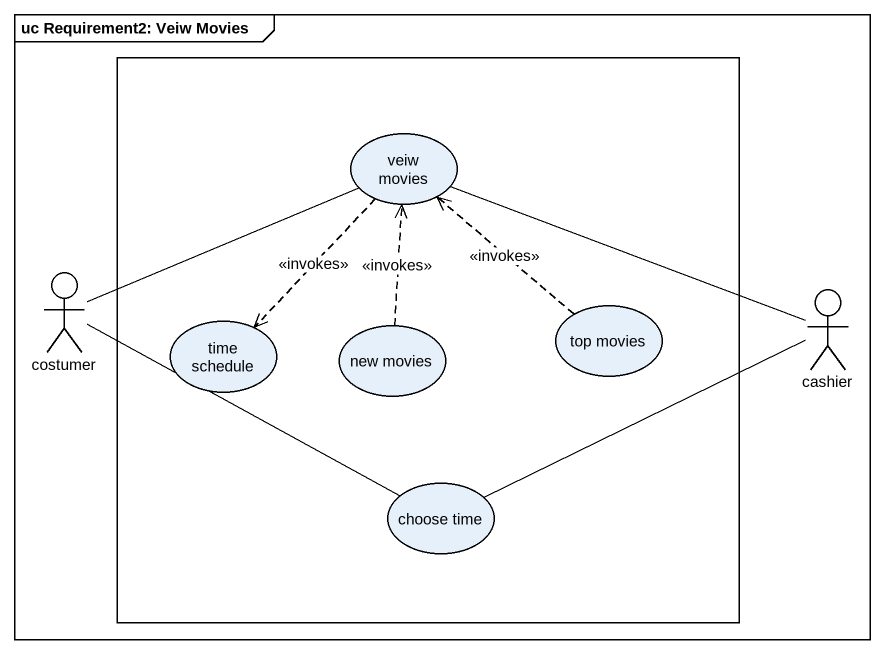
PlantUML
@startuml
mainframe uc Requirement2: Veiw Movies
rectangle " " as rectangle1 {
  usecase "veiw movies" as veiw_movies
  usecase "time schedule" as time_schedule
  usecase "new movies" as new_movies
  usecase "top movies" as top_movies
  usecase "choose time" as choose_time
}
actor costumer
actor cashier
veiw_movies ..> time_schedule : <<invokes>>
veiw_movies -right- cashier
costumer -right- veiw_movies
costumer -right- choose_time
new_movies .up.> veiw_movies : <<invokes>>
top_movies .up.> veiw_movies : <<invokes>>
choose_time -right- cashier
@enduml
